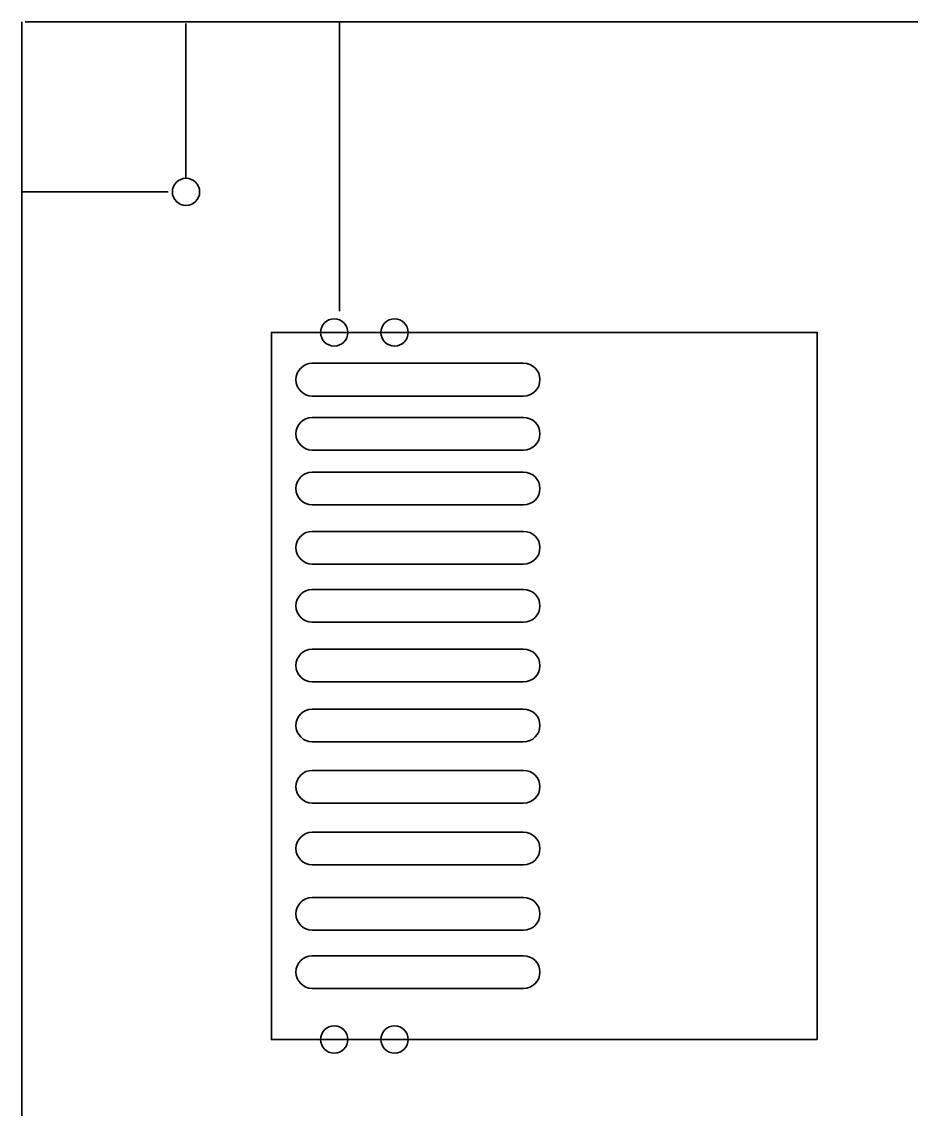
# Model space of a CAD drawing. Header units: inches. Extents: x 4 to 816, y 71 to 806.
# Drawn here: x 23.2 to 126.3, y 438.5 to 564.5 of the extents above; entities that cross this region are included whole.
import ezdxf

# ---------------------------------------------------------------- set-up
doc = ezdxf.new("R2010")
doc.units = ezdxf.units.IN
doc.header["$MEASUREMENT"] = 0
doc.layers.add('Layer 1', color=7, linetype='Continuous')

# ---------------------------------------------------------------- blocks, each defined once
blk = doc.blocks.new('block 12')
at = {"layer": 'Layer 1', "color": 240, "lineweight": 35, "true_color": 0xed1c24}
blk.add_lwpolyline([(23.17, 564.53), (23.17, 215.57), (406.63, 215.57), (406.63, 564.53)], dxfattribs=at)
blk = doc.blocks.new('block 13')
at = {"layer": 'Layer 1', "color": 240, "lineweight": 35, "true_color": 0xed1c24}
blk.add_lwpolyline([(407.01, 564.53), (23.55, 564.53)], dxfattribs=at)
blk = doc.blocks.new('block 16')
at = {"layer": 'Layer 1', "color": 140, "lineweight": 35, "true_color": 0x00adef}
blk.add_lwpolyline([(59.99, 564.53), (59.99, 530.97)], dxfattribs=at)
blk = doc.blocks.new('block 32')
at = {"layer": 'Layer 1', "color": 240, "lineweight": 35, "true_color": 0xed1c24}
blk.add_open_spline([(40.62, 544.8), (40.62, 543.92), (41.33, 543.22), (42.2, 543.22), (43.08, 543.22), (43.78, 543.92), (43.78, 544.8), (43.78, 545.67), (43.08, 546.38), (42.2, 546.38), (41.33, 546.38), (40.62, 545.67), (40.62, 544.8)], degree=3, knots=[0, 0, 0, 0, 1, 1, 1, 2, 2, 2, 3, 3, 3, 4, 4, 4, 4], dxfattribs=at)
blk = doc.blocks.new('block 33')
at = {"layer": 'Layer 1', "color": 140, "lineweight": 35, "true_color": 0x00adef}
blk.add_lwpolyline([(40.15, 544.8), (23.17, 544.8)], dxfattribs=at)
blk = doc.blocks.new('block 34')
at = {"layer": 'Layer 1', "color": 140, "lineweight": 35, "true_color": 0x00adef}
blk.add_lwpolyline([(42.2, 546.35), (42.2, 564.34)], dxfattribs=at)
blk = doc.blocks.new('block 94')
at = {"layer": 'Layer 1', "color": 140, "lineweight": 35, "true_color": 0x00adef}
blk.add_lwpolyline([(115.37, 446.54), (52.1, 446.54), (52.1, 528.51), (115.37, 528.51), (115.37, 446.54)], dxfattribs=at)
blk = doc.blocks.new('block 95')
at = {"layer": 'Layer 1', "color": 240, "lineweight": 35, "true_color": 0xed1c24}
blk.add_open_spline([(60.97, 528.51), (60.97, 527.64), (60.26, 526.93), (59.39, 526.93), (58.51, 526.93), (57.81, 527.64), (57.81, 528.51), (57.81, 529.38), (58.51, 530.09), (59.39, 530.09), (60.26, 530.09), (60.97, 529.38), (60.97, 528.51)], degree=3, knots=[0, 0, 0, 0, 1, 1, 1, 2, 2, 2, 3, 3, 3, 4, 4, 4, 4], dxfattribs=at)
blk = doc.blocks.new('block 96')
at = {"layer": 'Layer 1', "color": 240, "lineweight": 35, "true_color": 0xed1c24}
blk.add_open_spline([(67.96, 528.51), (67.96, 527.64), (67.25, 526.93), (66.38, 526.93), (65.51, 526.93), (64.8, 527.64), (64.8, 528.51), (64.8, 529.38), (65.51, 530.09), (66.38, 530.09), (67.25, 530.09), (67.96, 529.38), (67.96, 528.51)], degree=3, knots=[0, 0, 0, 0, 1, 1, 1, 2, 2, 2, 3, 3, 3, 4, 4, 4, 4], dxfattribs=at)
blk = doc.blocks.new('block 97')
at = {"layer": 'Layer 1', "color": 240, "lineweight": 35, "true_color": 0xed1c24}
blk.add_open_spline([(60.97, 446.54), (60.97, 445.67), (60.26, 444.96), (59.39, 444.96), (58.51, 444.96), (57.81, 445.67), (57.81, 446.54), (57.81, 447.42), (58.51, 448.13), (59.39, 448.13), (60.26, 448.13), (60.97, 447.42), (60.97, 446.54)], degree=3, knots=[0, 0, 0, 0, 1, 1, 1, 2, 2, 2, 3, 3, 3, 4, 4, 4, 4], dxfattribs=at)
blk = doc.blocks.new('block 98')
at = {"layer": 'Layer 1', "color": 240, "lineweight": 35, "true_color": 0xed1c24}
blk.add_open_spline([(67.96, 446.54), (67.96, 445.67), (67.25, 444.96), (66.38, 444.96), (65.51, 444.96), (64.8, 445.67), (64.8, 446.54), (64.8, 447.42), (65.51, 448.13), (66.38, 448.13), (67.25, 448.13), (67.96, 447.42), (67.96, 446.54)], degree=3, knots=[0, 0, 0, 0, 1, 1, 1, 2, 2, 2, 3, 3, 3, 4, 4, 4, 4], dxfattribs=at)
blk = doc.blocks.new('block 99')
at = {"layer": 'Layer 1', "color": 240, "lineweight": 35, "true_color": 0xed1c24}
blk.add_open_spline([(81.33, 521.14), (81.33, 521.14), (56.84, 521.14), (56.84, 521.14), (55.79, 521.14), (54.94, 521.99), (54.94, 523.04), (54.94, 524.08), (55.79, 524.93), (56.84, 524.93), (56.84, 524.93), (81.33, 524.93), (81.33, 524.93), (82.38, 524.93), (83.23, 524.08), (83.23, 523.04), (83.23, 521.99), (82.38, 521.14), (81.33, 521.14)], degree=3, knots=[0, 0, 0, 0, 1, 1, 1, 2, 2, 2, 3, 3, 3, 4, 4, 4, 5, 5, 5, 6, 6, 6, 6], dxfattribs=at)
blk = doc.blocks.new('block 100')
at = {"layer": 'Layer 1', "color": 240, "lineweight": 35, "true_color": 0xed1c24}
blk.add_open_spline([(81.33, 514.87), (81.33, 514.87), (56.84, 514.87), (56.84, 514.87), (55.79, 514.87), (54.94, 515.72), (54.94, 516.77), (54.94, 517.81), (55.79, 518.66), (56.84, 518.66), (56.84, 518.66), (81.33, 518.66), (81.33, 518.66), (82.38, 518.66), (83.23, 517.81), (83.23, 516.77), (83.23, 515.72), (82.38, 514.87), (81.33, 514.87)], degree=3, knots=[0, 0, 0, 0, 1, 1, 1, 2, 2, 2, 3, 3, 3, 4, 4, 4, 5, 5, 5, 6, 6, 6, 6], dxfattribs=at)
blk = doc.blocks.new('block 101')
at = {"layer": 'Layer 1', "color": 240, "lineweight": 35, "true_color": 0xed1c24}
blk.add_open_spline([(81.33, 508.52), (81.33, 508.52), (56.84, 508.52), (56.84, 508.52), (55.79, 508.52), (54.94, 509.37), (54.94, 510.41), (54.94, 511.46), (55.79, 512.31), (56.84, 512.31), (56.84, 512.31), (81.33, 512.31), (81.33, 512.31), (82.38, 512.31), (83.23, 511.46), (83.23, 510.41), (83.23, 509.37), (82.38, 508.52), (81.33, 508.52)], degree=3, knots=[0, 0, 0, 0, 1, 1, 1, 2, 2, 2, 3, 3, 3, 4, 4, 4, 5, 5, 5, 6, 6, 6, 6], dxfattribs=at)
blk = doc.blocks.new('block 102')
at = {"layer": 'Layer 1', "color": 240, "lineweight": 35, "true_color": 0xed1c24}
blk.add_open_spline([(81.33, 501.66), (81.33, 501.66), (56.84, 501.66), (56.84, 501.66), (55.79, 501.66), (54.94, 502.51), (54.94, 503.56), (54.94, 504.6), (55.79, 505.45), (56.84, 505.45), (56.84, 505.45), (81.33, 505.45), (81.33, 505.45), (82.38, 505.45), (83.23, 504.6), (83.23, 503.56), (83.23, 502.51), (82.38, 501.66), (81.33, 501.66)], degree=3, knots=[0, 0, 0, 0, 1, 1, 1, 2, 2, 2, 3, 3, 3, 4, 4, 4, 5, 5, 5, 6, 6, 6, 6], dxfattribs=at)
blk = doc.blocks.new('block 103')
at = {"layer": 'Layer 1', "color": 240, "lineweight": 35, "true_color": 0xed1c24}
blk.add_open_spline([(81.33, 494.92), (81.33, 494.92), (56.84, 494.92), (56.84, 494.92), (55.79, 494.92), (54.94, 495.77), (54.94, 496.81), (54.94, 497.86), (55.79, 498.71), (56.84, 498.71), (56.84, 498.71), (81.33, 498.71), (81.33, 498.71), (82.38, 498.71), (83.23, 497.86), (83.23, 496.81), (83.23, 495.77), (82.38, 494.92), (81.33, 494.92)], degree=3, knots=[0, 0, 0, 0, 1, 1, 1, 2, 2, 2, 3, 3, 3, 4, 4, 4, 5, 5, 5, 6, 6, 6, 6], dxfattribs=at)
blk = doc.blocks.new('block 104')
at = {"layer": 'Layer 1', "color": 240, "lineweight": 35, "true_color": 0xed1c24}
blk.add_open_spline([(81.33, 488), (81.33, 488), (56.84, 488), (56.84, 488), (55.79, 488), (54.94, 488.85), (54.94, 489.89), (54.94, 490.94), (55.79, 491.79), (56.84, 491.79), (56.84, 491.79), (81.33, 491.79), (81.33, 491.79), (82.38, 491.79), (83.23, 490.94), (83.23, 489.89), (83.23, 488.85), (82.38, 488), (81.33, 488)], degree=3, knots=[0, 0, 0, 0, 1, 1, 1, 2, 2, 2, 3, 3, 3, 4, 4, 4, 5, 5, 5, 6, 6, 6, 6], dxfattribs=at)
blk = doc.blocks.new('block 105')
at = {"layer": 'Layer 1', "color": 240, "lineweight": 35, "true_color": 0xed1c24}
blk.add_open_spline([(81.33, 481.05), (81.33, 481.05), (56.84, 481.05), (56.84, 481.05), (55.79, 481.05), (54.94, 481.91), (54.94, 482.95), (54.94, 483.99), (55.79, 484.84), (56.84, 484.84), (56.84, 484.84), (81.33, 484.84), (81.33, 484.84), (82.38, 484.84), (83.23, 483.99), (83.23, 482.95), (83.23, 481.91), (82.38, 481.05), (81.33, 481.05)], degree=3, knots=[0, 0, 0, 0, 1, 1, 1, 2, 2, 2, 3, 3, 3, 4, 4, 4, 5, 5, 5, 6, 6, 6, 6], dxfattribs=at)
blk = doc.blocks.new('block 106')
at = {"layer": 'Layer 1', "color": 240, "lineweight": 35, "true_color": 0xed1c24}
blk.add_open_spline([(81.33, 473.95), (81.33, 473.95), (56.84, 473.95), (56.84, 473.95), (55.79, 473.95), (54.94, 474.8), (54.94, 475.85), (54.94, 476.89), (55.79, 477.74), (56.84, 477.74), (56.84, 477.74), (81.33, 477.74), (81.33, 477.74), (82.38, 477.74), (83.23, 476.89), (83.23, 475.85), (83.23, 474.8), (82.38, 473.95), (81.33, 473.95)], degree=3, knots=[0, 0, 0, 0, 1, 1, 1, 2, 2, 2, 3, 3, 3, 4, 4, 4, 5, 5, 5, 6, 6, 6, 6], dxfattribs=at)
blk = doc.blocks.new('block 107')
at = {"layer": 'Layer 1', "color": 240, "lineweight": 35, "true_color": 0xed1c24}
blk.add_open_spline([(81.33, 466.78), (81.33, 466.78), (56.84, 466.78), (56.84, 466.78), (55.79, 466.78), (54.94, 467.64), (54.94, 468.68), (54.94, 469.72), (55.79, 470.57), (56.84, 470.57), (56.84, 470.57), (81.33, 470.57), (81.33, 470.57), (82.38, 470.57), (83.23, 469.72), (83.23, 468.68), (83.23, 467.64), (82.38, 466.78), (81.33, 466.78)], degree=3, knots=[0, 0, 0, 0, 1, 1, 1, 2, 2, 2, 3, 3, 3, 4, 4, 4, 5, 5, 5, 6, 6, 6, 6], dxfattribs=at)
blk = doc.blocks.new('block 108')
at = {"layer": 'Layer 1', "color": 240, "lineweight": 35, "true_color": 0xed1c24}
blk.add_open_spline([(81.33, 459.21), (81.33, 459.21), (56.84, 459.21), (56.84, 459.21), (55.79, 459.21), (54.94, 460.07), (54.94, 461.11), (54.94, 462.15), (55.79, 463), (56.84, 463), (56.84, 463), (81.33, 463), (81.33, 463), (82.38, 463), (83.23, 462.15), (83.23, 461.11), (83.23, 460.07), (82.38, 459.21), (81.33, 459.21)], degree=3, knots=[0, 0, 0, 0, 1, 1, 1, 2, 2, 2, 3, 3, 3, 4, 4, 4, 5, 5, 5, 6, 6, 6, 6], dxfattribs=at)
blk = doc.blocks.new('block 109')
at = {"layer": 'Layer 1', "color": 240, "lineweight": 35, "true_color": 0xed1c24}
blk.add_open_spline([(81.33, 452.46), (81.33, 452.46), (56.84, 452.46), (56.84, 452.46), (55.79, 452.46), (54.94, 453.32), (54.94, 454.36), (54.94, 455.4), (55.79, 456.25), (56.84, 456.25), (56.84, 456.25), (81.33, 456.25), (81.33, 456.25), (82.38, 456.25), (83.23, 455.4), (83.23, 454.36), (83.23, 453.32), (82.38, 452.46), (81.33, 452.46)], degree=3, knots=[0, 0, 0, 0, 1, 1, 1, 2, 2, 2, 3, 3, 3, 4, 4, 4, 5, 5, 5, 6, 6, 6, 6], dxfattribs=at)

msp = doc.modelspace()

# ---------------------------------------------------------------- block references
at = {"layer": 'Layer 1'}
for name in ['block 12', 'block 13', 'block 34', 'block 16', 'block 32', 'block 33', 'block 95', 'block 96', 'block 94', 'block 99', 'block 100', 'block 101', 'block 102', 'block 103', 'block 104', 'block 105', 'block 106', 'block 107', 'block 108', 'block 109', 'block 97', 'block 98']:
    msp.add_blockref(name, (0, 0), dxfattribs=at)

doc.saveas('drawing.dxf')
